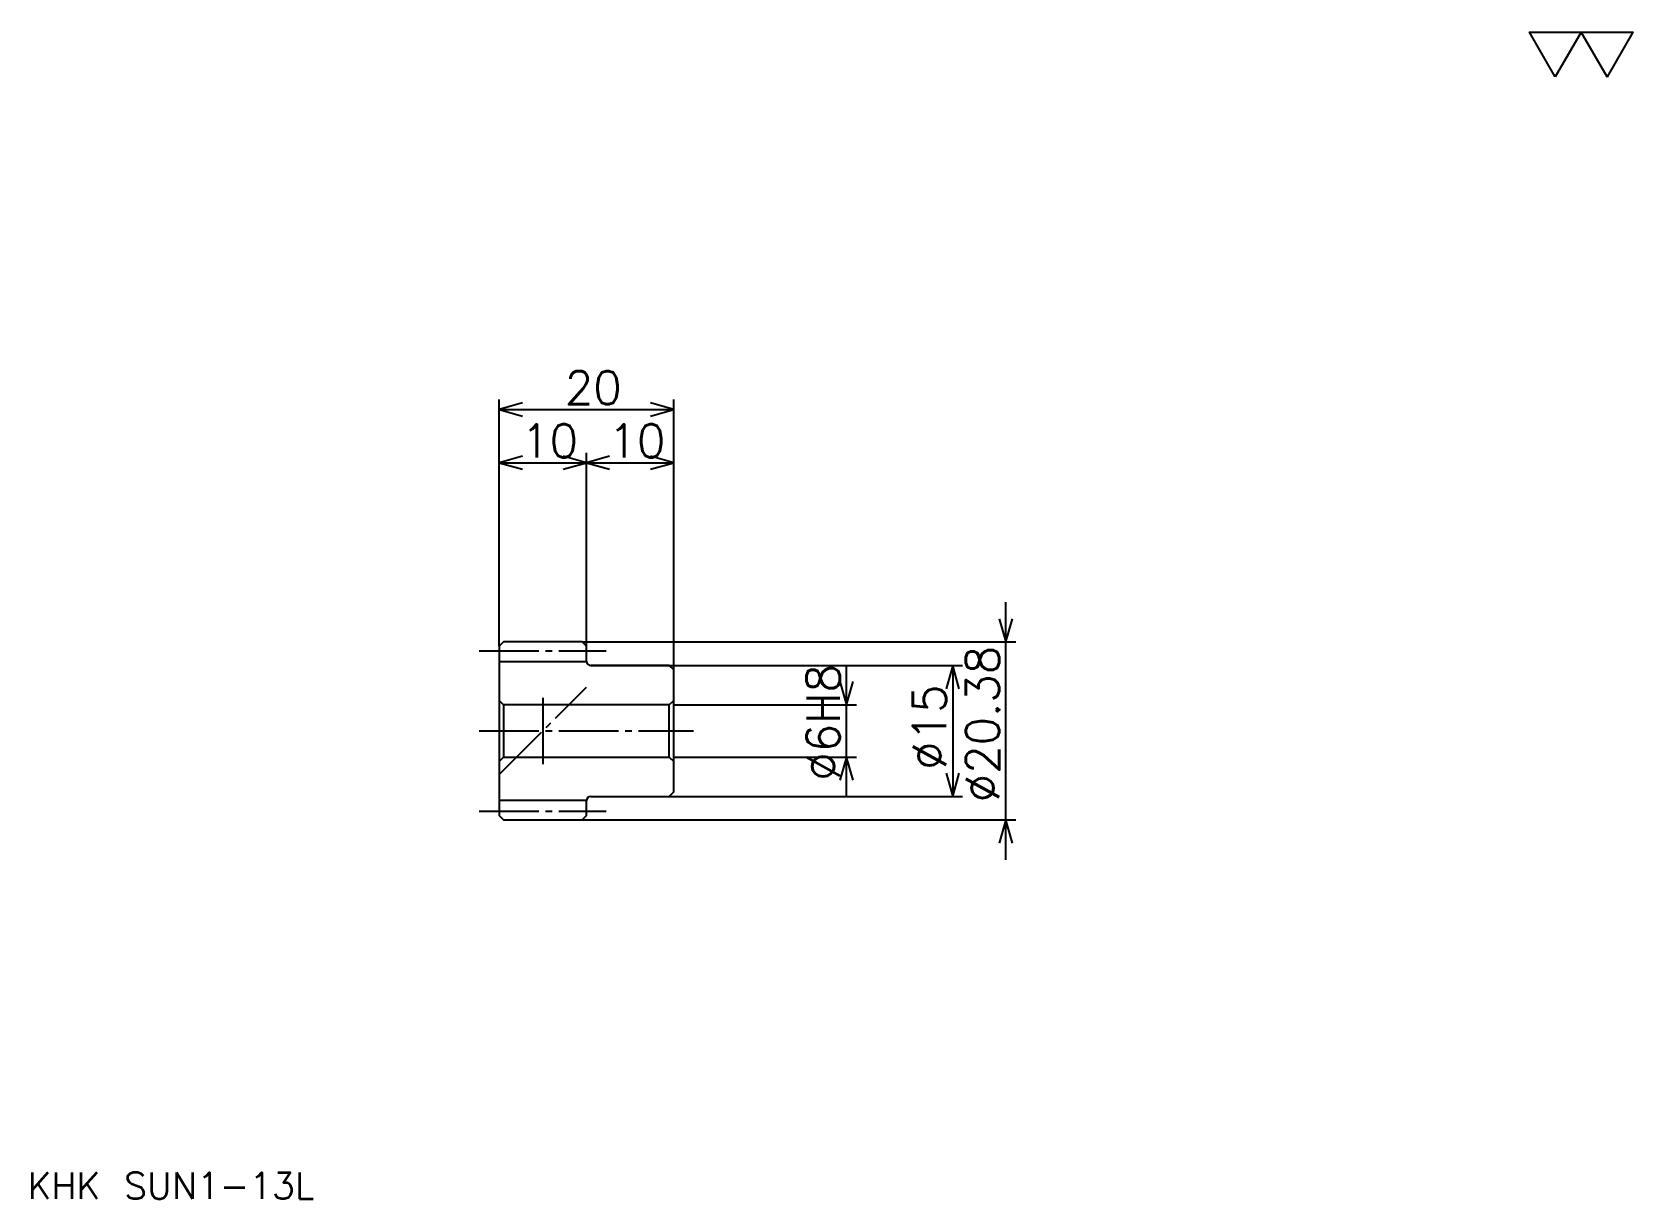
# Model space of a CAD drawing. Extents: x 8 to 192, y 8 to 142.
import ezdxf

# ---------------------------------------------------------------- set-up
doc = ezdxf.new("R2010")
doc.units = 0
doc.linetypes.add('DASHDOT', pattern=[9.130436, 6.847826, -0.76087, 0.76087, -0.76087])
doc.layers.get('0').update_dxf_attribs({"linetype": 'CONTINUOUS'})
doc.layers.add('DASHDOT', color=6, linetype='DASHDOT')
doc.styles.add('KANJI', font='TXT', dxfattribs={"bigfont": 'BIGFONT'})

msp = doc.modelspace()

# ---------------------------------------------------------------- linework, layer by layer
at = {"color": 5}
for p, q in [((61.630432, 72.203262), (61.630432, 99.974998)), ((81.630432, 72.203262), (81.630432, 99.974998)), ((61.630432, 98.833694), (81.630432, 98.833694)), ((71.630432, 72.203262), (71.630432, 93.888046)), ((61.630432, 92.746742), (71.630432, 92.746742)), ((71.630432, 92.746742), (81.630432, 92.746742)), ((119.673912, 47.253265), (119.673912, 76.768478)), ((61.630432, 71.703262), (61.630432, 72.203262)), ((71.130432, 72.203262), (81.630432, 72.203262)), ((71.630432, 71.703262), (71.630432, 72.203262)), ((81.630432, 72.203262), (120.815216, 72.203262)), ((81.630432, 69.010872), (81.630432, 72.203262)), ((72.130432, 69.510872), (81.630432, 69.510872)), ((81.630432, 69.510872), (114.728256, 69.510872)), ((101.41304, 54.445656), (101.41304, 69.576088)), ((113.586952, 69.510872), (113.586952, 54.510872)), ((81.630432, 65.010872), (102.554344, 65.010872)), ((81.630432, 59.010872), (102.554344, 59.010872)), ((72.130432, 54.510872), (81.630432, 54.510872)), ((81.630432, 54.510872), (114.728256, 54.510872)), ((71.130432, 51.818481), (81.630432, 51.818481)), ((81.630432, 51.818481), (120.815216, 51.818481))]:
    msp.add_line(p, q, dxfattribs=at)
at = {"color": 4}
for p, q in [((61.630432, 69.953262), (71.630432, 69.953262)), ((62.130432, 65.010872), (62.130432, 59.010872)), ((81.130432, 65.010872), (81.630432, 65.510872)), ((81.130432, 59.010872), (81.630432, 58.510872)), ((61.630432, 54.068481), (71.630432, 54.068481))]:
    msp.add_line(p, q, dxfattribs=at)
at = {"color": 7}
msp.add_line((66.630432, 65.815216), (66.630432, 58.206524), dxfattribs=at)
msp.add_lwpolyline([(182.608688, 136.956528), (179.641296, 142.100006), (191.510864, 142.100006), (188.543472, 136.956528), (185.57608, 142.100006), (182.608688, 136.956528)], dxfattribs=at)
at = {"color": 5}
for points in [[(64.293472, 99.594559), (61.630432, 98.833694), (64.293472, 98.07283)], [(78.967392, 98.07283), (81.630432, 98.833694), (78.967392, 99.594559)], [(64.293472, 93.507614), (61.630432, 92.746742), (64.293472, 91.98587)], [(68.967392, 91.98587), (71.630432, 92.746742), (68.967392, 93.507614)], [(74.293472, 93.507614), (71.630432, 92.746742), (74.293472, 91.98587)], [(78.967392, 91.98587), (81.630432, 92.746742), (78.967392, 93.507614)], [(118.91304, 74.866302), (119.673912, 72.203262), (120.434784, 74.866302)], [(114.347824, 66.847832), (113.586952, 69.510872), (112.82608, 66.847832)], [(100.652176, 67.673912), (101.41304, 65.010872), (102.173904, 67.673912)], [(102.173904, 56.347828), (101.41304, 59.010872), (100.652176, 56.347828)], [(112.82608, 57.173916), (113.586952, 54.510872), (114.347824, 57.173916)], [(120.434784, 49.155437), (119.673912, 51.818481), (118.91304, 49.155437)]]:
    msp.add_lwpolyline(points, dxfattribs=at)
at = {"color": 4}
for points in [[(71.630432, 70.010872), (71.630432, 71.703262), (71.130432, 72.203262), (62.130432, 72.203262), (61.630432, 71.703262), (61.630432, 58.510872)], [(72.130432, 54.510872), (81.130432, 54.510872), (81.630432, 55.010872), (81.630432, 69.010872), (81.130432, 69.510872), (72.130432, 69.510872)], [(61.630432, 58.510872), (62.130432, 59.010872), (81.130432, 59.010872), (81.130432, 65.010872), (62.130432, 65.010872), (61.630432, 65.510872)], [(61.630432, 58.510872), (61.630432, 52.318481), (62.130432, 51.818481), (71.130432, 51.818481), (71.630432, 52.318481), (71.630432, 54.010872)]]:
    msp.add_lwpolyline(points, dxfattribs=at)
for centre, start, end in [((72.130432, 70.010872), 180, 270), ((72.130432, 54.010872), 90, 180)]:
    msp.add_arc(centre, 0.5, start, end, dxfattribs=at)
at = {"layer": 'DASHDOT', "color": 7}
for p, q in [((59.347824, 71.203262), (73.91304, 71.203262)), ((61.630432, 57.010872), (71.630432, 67.010872)), ((59.347824, 62.010872), (83.91304, 62.010872)), ((59.347824, 52.818481), (73.91304, 52.818481))]:
    msp.add_line(p, q, dxfattribs=at)

# ---------------------------------------------------------------- texts
at = {"color": 7, "style": 'KANJI'}
for s, height, p in [('20', 3.804348, (69.157608, 99.44239)), ('10', 3.804348, (64.157608, 93.355438)), ('10', 3.804348, (74.157608, 93.355438)), ('KHK SUN1-13L', 3.043478, (7.608696, 8.369565))]:
    msp.add_text(s, height=height, dxfattribs=at).set_placement(p)
for s, p in [('%%c20.38', (118.91304, 53.831524)), ('%%c6H8', (100.652176, 56.304352)), ('%%c15', (112.82608, 57.540764))]:
    msp.add_text(s, height=3.804348, rotation=90, dxfattribs=at).set_placement(p)

doc.saveas('drawing.dxf')
